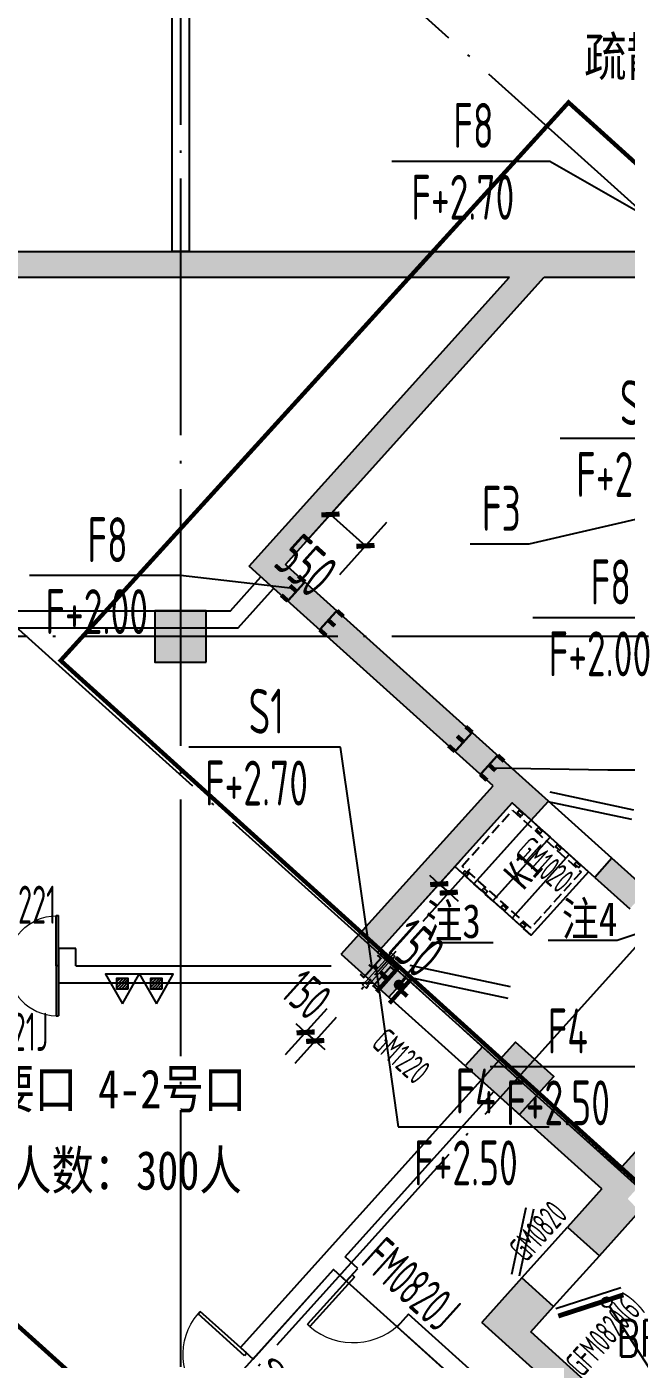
# Model space of a CAD drawing. Extents: x -473190 to 2138458, y -81875 to 2633646.
# Drawn here: x 1071558 to 1078568, y 45490 to 61070 of the extents above; entities that cross this region are included whole.
import ezdxf

# ---------------------------------------------------------------- set-up
doc = ezdxf.new("R2010")
doc.units = 0
doc.header["$LTSCALE"] = 1000
for name, pattern in [('__DASH', [0.35, 0.25, -0.1]), ('CENTER2', [1.125, 0.75, -0.125, 0.125, -0.125]), ('CONTINOUS', [0]), ('DASH', [0.35, 0.25, -0.1]), ('DOTE', [2.42, 2, -0.2, 0.02, -0.2])]:
    doc.linetypes.add(name, pattern=pattern)
for name, color, linetype in [('A-COLUMN', 2, 'Continuous'), ('A-PUB_HATCH', 8, 'Continuous'), ('A-WALL', 2, 'Continuous'), ('AXIS', 3, 'Continuous'), ('CASING', 1, 'Continuous'), ('CASING-TEXT', 1, 'CONTINOUS'), ('DIM_IDEN', 3, 'Continuous'), ('DOOR_FIRE', 4, 'Continuous'), ('DOOR_FIRE_TEXT', 7, 'Continuous'), ('DOTE', 1, 'DOTE'), ('PUB_HATCH', 8, 'Continuous'), ('RF-JSK', 9, 'Continuous'), ('RF-KTK', 210, 'Continuous'), ('RF-M', 4, 'Continuous'), ('RF-MBH', 11, 'Continuous'), ('RF-QT', 30, 'Continuous'), ('TEL_LEAD', 3, 'Continuous'), ('TEL_TEXT', 7, 'Continuous'), ('TH_TEXT', 7, 'Continuous'), ('W-EQUIP_灭火器', 7, 'Continuous'), ('人防电气套管', 6, 'Continuous'), ('人防通风设备', 240, 'Continuous'), ('图层1', 7, 'Continuous'), ('水套管', 1, 'Continuous'), ('索引线', 252, 'Continuous'), ('设备轴线', 8, 'Continuous')]:
    doc.layers.add(name, color=color, linetype=linetype)
for name, color, linetype, lineweight in [('HOLE', 52, 'Continuous', 15), ('人防风管', 20, 'Continuous', 13), ('预留穿墙', 1, 'CONTINOUS', 13)]:
    doc.layers.add(name, color=color, linetype=linetype, lineweight=lineweight)
doc.styles.add('_TCH_DIM_T3', font='tssdeng.shx', dxfattribs={"width": 0.564706, "bigfont": '@@@tssdchn.shx'})
doc.styles.add('_TCH_SPACE', font='SIMPLEX', dxfattribs={"height": 5, "bigfont": 'GBCBIG'})
doc.styles.add('_TCH_WINDOW', font='tssdeng.shx', dxfattribs={"width": 0.8, "height": 3.5, "bigfont": 'tssdchn.shx'})
doc.styles.add('TYDG_01', font='', dxfattribs={"width": 0.8})
doc.styles.add('TYDG_02', font='TSSDENG', dxfattribs={"width": 0.8, "bigfont": 'TSSDCHN'})
doc.styles.add('宋体', font='', dxfattribs={"width": 0.8})
doc.styles.get('TYDG_01').set_extended_font_data('SimSun')
doc.styles.get('宋体').set_extended_font_data('SimSun')
doc.dimstyles.new('_TCH_ARCH&&150', dxfattribs={"dimtxt": 525, "dimasz": 150, "dimexe": 375, "dimexo": 450, "dimgap": 150, "dimtad": 1, "dimdec": 0, "dimzin": 0, "dimdsep": 46, "dimtxsty": '_TCH_DIM_T3', "dimblk": 'ARCHTICK', "dimcen": 0.09, "dimclrt": 7, "dimazin": 2, "dimtfac": 1, "dimtdec": 0, "dimtix": 1, "dimtmove": 2, "dimatfit": 3, "dimfxl": 0, "dimtolj": 1, "dimtzin": 0, "dimarcsym": 0})
doc.dimstyles.new('_TWT_ARCH&&150', dxfattribs={"dimtxt": 446.25, "dimasz": 150, "dimexe": 375, "dimexo": 450, "dimgap": 189.375, "dimtad": 1, "dimdec": 0, "dimzin": 0, "dimdsep": 46, "dimtxsty": '_TCH_DIM_T3', "dimblk": 'ARCHTICK', "dimcen": 0.09, "dimclrt": 7, "dimazin": 2, "dimtfac": 1, "dimtdec": 0, "dimtix": 1, "dimtmove": 2, "dimatfit": 3, "dimfxl": 0, "dimtolj": 1, "dimtzin": 0, "dimarcsym": 0})

# ---------------------------------------------------------------- blocks, each defined once
blk = doc.blocks.new('A$C031B73C8')
at = {"layer": 'HOLE', "linetype": 'DASH', "style": '_TCH_SPACE', "width": 0.705882}
blk.add_text('BF', height=425, dxfattribs=at).set_placement((154750.2, -114119.9))
blk = doc.blocks.new('$TwtSys$00000546')
h = blk.add_hatch()
h.set_pattern_fill('ANSI31', color=256, scale=200, style=0)
h.set_pattern_definition([(45, (-38543.802, -6670.83), (-17.67767, 17.67767), [])])
h.paths.add_polyline_path([(-65, 174), (65, 174), (65, 44), (-65, 44)])
for points in [[(0, 344), (-198, 0), (198, 0)], [(-65, 174), (65, 174), (65, 44), (-65, 44)]]:
    blk.add_lwpolyline(points, close=True)
blk = doc.blocks.new('RFJSK1')
at = {"layer": 'RF-JSK'}
for p, q in [((220418, 104411), (220418, 104351)), ((221398, 104411), (221398, 104351)), ((220418, 104111), (220418, 104051)), ((221398, 104111), (221398, 104051)), ((220418, 103811), (220418, 103751)), ((221398, 103811), (221398, 103751)), ((220418, 103511), (220418, 103451)), ((221398, 103511), (221398, 103451))]:
    blk.add_line(p, q, dxfattribs=at)
for points in [[(220408, 104531), (221408, 104531), (221408, 103331), (220408, 103331), (220408, 104531)], [(220408, 104411), (220408, 104531), (221408, 104531), (221408, 104411)], [(220408, 104411), (220448, 104411), (220448, 104351), (220408, 104351)], [(221408, 104411), (221368, 104411), (221368, 104351), (221408, 104351)], [(221408, 104351), (221408, 104231), (220408, 104231), (220408, 104351)], [(220408, 104111), (220408, 104231), (221408, 104231), (221408, 104111)], [(220408, 104111), (220448, 104111), (220448, 104051), (220408, 104051)], [(221408, 104111), (221368, 104111), (221368, 104051), (221408, 104051)], [(221408, 104051), (221408, 103931), (220408, 103931), (220408, 104051)], [(220408, 103811), (220408, 103931), (221408, 103931), (221408, 103811)], [(220408, 103811), (220448, 103811), (220448, 103751), (220408, 103751)], [(221408, 103811), (221368, 103811), (221368, 103751), (221408, 103751)], [(221408, 103751), (221408, 103631), (220408, 103631), (220408, 103751)], [(220408, 103511), (220408, 103631), (221408, 103631), (221408, 103511)], [(220408, 103511), (220448, 103511), (220448, 103451), (220408, 103451)], [(221408, 103451), (221408, 103331), (220408, 103331), (220408, 103451)], [(221408, 103511), (221368, 103511), (221368, 103451), (221408, 103451)]]:
    blk.add_lwpolyline(points, dxfattribs=at)
at = {"layer": 'RF-JSK', "linetype": '__DASH', "ltscale": 0.5}
blk.add_lwpolyline([(220468, 104471), (221348, 104471), (221348, 103391), (220468, 103391)], close=True, dxfattribs=at)
at = {"layer": 'RF-JSK', "color": 110, "style": 'TYDG_01', "width": 0.8}
blk.add_text('K1', height=339.9, dxfattribs=at).set_placement((220727, 103744))
blk = doc.blocks.new('$DorLib2D$00000180')
at = {"color": 0}
for p, q in [((-0.557, 0.242), (0.309, 0.742)), ((-0.5, 0.143), (0.366, 0.643))]:
    blk.add_line(p, q, dxfattribs=at)
blk = doc.blocks.new('$DorLib2D$00000002')
for p, q in [((-0.5, 0), (-0.5, 0.4875)), ((-0.475, 0.4875), (-0.5, 0.4875)), ((-0.475, 0), (-0.475, 0.4875)), ((0.475, 0), (0.475, 0.4875)), ((0.475, 0.4875), (0.5, 0.4875)), ((0.5, 0), (0.5, 0.4875)), ((-0.5, 0), (-0.475, 0)), ((0.5, 0), (0.475, 0))]:
    blk.add_line(p, q)
at = {"lineweight": 13}
for centre, start, end in [((-0.4875, 0), 0, 88.53072), ((0.4875, 0), 91.46928, 180)]:
    blk.add_arc(centre, 0.4875, start, end, dxfattribs=at)
blk = doc.blocks.new('$DorLib2D$00000001')
for p, q in [((0.45, 0.975), (0.5, 0.975)), ((0.45, 0), (0.45, 0.975)), ((0.5, 0), (0.5, 0.975)), ((0.5, 0), (0.45, 0))]:
    blk.add_line(p, q)
at = {"lineweight": 13}
blk.add_arc((0.475, 0), 0.975, 91.4693, 180, dxfattribs=at)
blk = doc.blocks.new('$DorLib2D$00000196')
at = {"color": 0}
for p, q in [((-0.5, 0.357), (0.366, 0.857)), ((-0.5, -0.357), (0.366, -0.857)), ((-0.557, -0.456), (0.309, -0.956))]:
    blk.add_line(p, q, dxfattribs=at)
at = {"color": 0, "const_width": 0.0714}
blk.add_lwpolyline([(-0.557, 0.456), (0.309, 0.956)], dxfattribs=at)
blk = doc.blocks.new('afasgasg')
at = {"layer": 'A-PUB_HATCH'}
for points in [[(486523.2, -757260.2), (486223.2, -757560.2), (493094.1, -757560.2), (493341, -757460.2), (493431, -757260.2)], [(493341, -757460.2), (493497.8, -757560.2), (495038.6, -757560.2), (495153.7, -757260.2), (493431, -757260.2)]]:
    blk.add_hatch(color=256, dxfattribs=at).paths.add_polyline_path(points)
at = {"layer": 'PUB_HATCH'}
for points in [[(490050.3, -760940.7), (490474, -760918.5), (493497.8, -757560.2), (493341, -757460.2), (493094.1, -757560.2)], [(490299.8, -761165.4), (490500.6, -760942.5), (490474, -760918.5), (490050.3, -760940.7)], [(493116.4, -763566.9), (493324.5, -763485.2), (490500.6, -760942.5), (490299.8, -761165.4), (492900.8, -763507.4)], [(491127.6, -765476.7), (491551.3, -765454.5), (493123.8, -763708.1), (493116.4, -763566.9), (492900.8, -763507.4)], [(493123.8, -763708.1), (493346.7, -763908.8), (493547.5, -763685.9), (493324.5, -763485.2), (493116.4, -763566.9)], [(494587.9, -764622.7), (494290.6, -764355), (494089.9, -764578), (494498.6, -764946), (494632.4, -764797.4)], [(491127.6, -765476.7), (491685, -765978.5), (491885.7, -765755.6), (491551.3, -765454.5)], [(494406.8, -768261.1), (494464.4, -768346.6), (496371.4, -766228.6), (495947.7, -766250.8), (494375.3, -767997.2)], [(493074.8, -766826.2), (492777.5, -766558.6), (492576.8, -766781.5), (492874, -767049.2)], [(494406.8, -768261.1), (494375.3, -767997.2), (493074.8, -766826.2), (492874, -767049.2), (494174.5, -768220.1)], [(494174.5, -768220.1), (493773, -768666), (494144.6, -769000.6), (494613, -768480.4), (494406.8, -768261.1)], [(493341.7, -769892.4), (493609.3, -769595.1), (493237.7, -769260.5), (492769.4, -769780.7)], [(495088, -771689), (495125.2, -771498.3), (493341.7, -769892.4), (492769.4, -769780.7), (494924.5, -771721.2)]]:
    blk.add_hatch(color=256, dxfattribs=at).paths.add_polyline_path(points)
at = {"color": 2}
blk.add_lwpolyline([(488762.6, -771690.1), (491037.6, -769163.4), (494456.1, -772241.4), (492181, -774768.1), (488762.6, -771690.1)], dxfattribs=at)
at = {"layer": 'A-WALL'}
for p, q in [((489348.2, -752460.2), (489348.2, -757260.2)), ((489148.2, -752860.2), (489148.2, -757260.2)), ((489348.2, -757260.2), (489148.2, -757260.2)), ((489832.5, -761460.2), (490188.3, -761065)), ((489921.6, -761660.2), (490337, -761198.9)), ((486423.2, -761460.2), (489832.5, -761460.2)), ((486423.2, -761660.2), (489921.6, -761660.2)), ((488023.2, -765410.2), (487823.2, -765410.2)), ((487823.2, -765410.2), (487823.2, -765810.2)), ((488023.2, -765610.2), (488023.2, -765410.2)), ((488023.2, -765610.2), (491007.4, -765610.2)), ((487823.2, -765810.2), (488023.2, -765810.2)), ((488023.2, -765810.2), (491498.1, -765810.2)), ((490955.9, -768955.3), (492762.5, -766948.8)), ((491171.4, -769014.8), (492911.2, -767082.6)), ((490955.9, -768955.3), (489948, -770074.6)), ((491320.1, -769148.6), (491171.4, -769014.8)), ((490096.7, -770208.4), (491037.6, -769163.4)), ((491037.6, -769163.4), (491186.2, -769297.2)), ((491186.2, -769297.2), (491320.1, -769148.6)), ((491914.6, -769683.9), (491780.8, -769832.5)), ((494589.9, -772092.8), (491914.6, -769683.9)), ((491780.8, -769832.5), (494456.1, -772241.4)), ((489948, -770074.6), (490096.7, -770208.4))]:
    blk.add_line(p, q, dxfattribs=at)
at = {"layer": 'RF-M'}
for p, q in [((494290.6, -764355), (493547.5, -763685.9)), ((494089.9, -764578), (493346.7, -763908.8)), ((492777.5, -766558.6), (491885.7, -765755.6)), ((492576.8, -766781.5), (491685, -765978.5)), ((493237.7, -769260.5, 150), (493773, -768666, 150)), ((493609.3, -769595.1, 150), (494144.6, -769000.6, 150))]:
    blk.add_line(p, q, dxfattribs=at)
at = {"layer": 'RF-QT'}
for p, q in [((486523.2, -757260.2), (493431, -757260.2)), ((493431, -757260.2), (495153.7, -757260.2)), ((486223.2, -757560.2), (493094.1, -757560.2)), ((490050.3, -760940.7), (493094.1, -757560.2)), ((490474, -760918.5), (493497.8, -757560.2)), ((493497.8, -757560.2), (495038.6, -757560.2)), ((490500.6, -760942.5), (490474, -760918.5)), ((490299.8, -761165.4), (490050.3, -760940.7)), ((493324.5, -763485.2), (490500.6, -760942.5)), ((492900.8, -763507.4), (490299.8, -761165.4)), ((491127.6, -765476.7), (492900.8, -763507.4)), ((493547.5, -763685.9), (493324.5, -763485.2)), ((491551.3, -765454.5), (493123.8, -763708.1)), ((493123.8, -763708.1), (493346.7, -763908.8)), ((493346.7, -763908.8), (493547.5, -763685.9)), ((494290.6, -764355), (494089.9, -764578)), ((494587.9, -764622.7), (494290.6, -764355)), ((494089.9, -764578), (494498.6, -764946)), ((491127.6, -765476.7), (491685, -765978.5)), ((491885.7, -765755.6), (491551.3, -765454.5)), ((491685, -765978.5), (491885.7, -765755.6)), ((494375.3, -767997.2), (495947.7, -766250.8)), ((492777.5, -766558.6), (492576.8, -766781.5)), ((493074.8, -766826.2), (492777.5, -766558.6)), ((492576.8, -766781.5), (492874, -767049.2)), ((494375.3, -767997.2), (493074.8, -766826.2)), ((494174.5, -768220.1), (492874, -767049.2)), ((494174.5, -768220.1), (493773, -768666)), ((494144.6, -769000.6), (494613, -768480.4)), ((493773, -768666), (494144.6, -769000.6)), ((493237.7, -769260.5), (492769.4, -769780.7)), ((493609.3, -769595.1), (493237.7, -769260.5)), ((493341.7, -769892.4), (493609.3, -769595.1)), ((494924.5, -771721.2), (492769.4, -769780.7)), ((495125.2, -771498.3), (493341.7, -769892.4))]:
    blk.add_line(p, q, dxfattribs=at)
at = {"layer": 'DOOR_FIRE'}
ref = blk.add_blockref('$DorLib2D$00000002', (487223.2, -765610.2), dxfattribs=dict(at, xscale=-1200, yscale=1200, zscale=100))
ref.add_attrib('A', 'GYM1221', (486573.8, -765120.7), dxfattribs={"layer": 'DOOR_FIRE_TEXT', "height": 446.25, "style": '_TCH_WINDOW', "width": 0.564706})
ref = blk.add_blockref('$DorLib2D$00000002', (487223.2, -765610.2), dxfattribs=dict(at, xscale=-1200, yscale=-1200, zscale=400))
ref.add_attrib('A', 'FM1221J', (486583.5, -766606.1), dxfattribs={"layer": 'DOOR_FIRE_TEXT', "height": 446.25, "style": '_TCH_WINDOW', "width": 0.564706})
ref = blk.add_blockref('$DorLib2D$00000001', (491550.4, -769490.6), dxfattribs=dict(at, xscale=800, yscale=800, zscale=200, rotation=137.9999999999992))
ref.add_attrib('A', 'FM0820J', (491341.2, -769090), dxfattribs={"layer": 'DOOR_FIRE_TEXT', "height": 446.25, "rotation": 318, "style": '_TCH_WINDOW', "width": 0.564706})
ref = blk.add_blockref('$DorLib2D$00000002', (489520.5, -770698.9), dxfattribs=dict(at, xscale=-1500, yscale=1500, zscale=200, rotation=47.99999999999802))
ref.add_attrib('A', 'FHGMJ1522', (489604.4, -771633.9), dxfattribs={"layer": 'DOOR_FIRE_TEXT', "height": 446.25, "rotation": 48, "style": '_TCH_WINDOW', "width": 0.564706})
at = {"layer": 'RF-JSK', "linetype": 'ByBlock', "rotation": 48.00000000007903}
blk.add_blockref('RFJSK1', (422654.2, -998191.1), dxfattribs=at)
at = {"layer": 'RF-M'}
ref = blk.add_blockref('$DorLib2D$00000180', (493818.7, -764131.9), dxfattribs=dict(at, xscale=-1000, yscale=-1000, zscale=300, rotation=138))
ref.add_attrib('A', 'GM1020', (493145.8, -764304.7), dxfattribs={"layer": 'RF-MBH', "height": 297.5, "rotation": 318, "style": '_TCH_WINDOW', "width": 0.564706})
ref = blk.add_blockref('$DorLib2D$00000180', (492231.2, -766268.6), dxfattribs=dict(at, xscale=-1200, yscale=-1200, zscale=300, rotation=138.0000000000013))
ref.add_attrib('A', 'GM1220', (491466.9, -766542.9), dxfattribs={"layer": 'RF-MBH', "height": 297.5, "rotation": 318, "style": '_TCH_WINDOW', "width": 0.564706})
ref = blk.add_blockref('$DorLib2D$00000196', (493691.2, -769130.6), dxfattribs=dict(at, xscale=800, yscale=-800, zscale=500, rotation=48.00000000001483))
ref.add_attrib('A', 'GFM0820(6)', (493948.1, -770430.8), dxfattribs={"layer": 'RF-MBH', "height": 297.5, "rotation": 48, "style": '_TCH_WINDOW', "width": 0.564706})
at = {"layer": 'RF-M', "color": 11, "style": '_TCH_WINDOW', "width": 0.564706}
blk.add_text('GM0820', height=297.5, rotation=48, dxfattribs=at).set_placement((493290.3, -769088.2))
blk = doc.blocks.new('TG11')
at = {"layer": '人防电气套管', "const_width": 50}
for points in [[(150, 200), (150, 100)], [(350, 100), (-50, 100)], [(350, -100), (-50, -100)], [(150, -100), (150, -200)]]:
    blk.add_lwpolyline(points, dxfattribs=at)
at = {"layer": '人防电气套管'}
blk.add_circle((150, 0), 0.00936, dxfattribs=at)
blk = doc.blocks.new('A$C1A97502D')
at = {"layer": 'TEL_LEAD'}
for p, q in [((-42484, -114384), (-42995, -114554)), ((-45548, -115074), (-45158, -114579)), ((-45158, -114579), (-44446, -114579)), ((-42995, -114554), (-43801, -114554))]:
    blk.add_line(p, q, dxfattribs=at)
at = {"layer": 'TEL_LEAD', "const_width": 60}
blk.add_lwpolyline([(-45566, -115097, 1), (-45529, -115050, 1)], format="xyb", close=True, dxfattribs=at)
at = {"layer": '人防电气套管', "rotation": 228.3220555735492}
blk.add_blockref('TG11', (-45500, -114961), dxfattribs=at)
at = {"layer": 'TEL_TEXT', "style": '宋体', "width": 0.8}
for s, p in [('注3', (-45238, -114526)), ('注4', (-43644, -114501))]:
    blk.add_text(s, height=396.5, dxfattribs=at).set_placement(p)
blk = doc.blocks.new('_ArchTick')
at = {"color": 0, "linetype": 'ByBlock', "const_width": 0.4}
blk.add_lwpolyline([(-0.5, -0.5), (0.5, 0.5)], dxfattribs=at)
blk = doc.blocks.new('*D5866')
at = {"layer": 'Defpoints', "color": 0, "transparency": 16777216}
for p in [(-44926, -110428), (-45573, -110923), (-45461, -111023)]:
    blk.add_point(p, dxfattribs=at)
at = {"layer": '水套管', "color": 0, "lineweight": -2, "transparency": 16777216}
for p, q in [((-45272, -110588), (-44787, -110049)), ((-45160, -110688), (-44675, -110150)), ((-45038, -110328), (-45149, -110228)), ((-45038, -110328), (-44926, -110428)), ((-44926, -110428), (-44815, -110529))]:
    blk.add_line(p, q, dxfattribs=at)
at = {"layer": '水套管', "color": 0, "lineweight": -2, "transparency": 16777216, "xscale": 150, "yscale": 150, "zscale": 150}
for p, rotation in [((-45038, -110328), 317.9998318435834), ((-44926, -110428), 137.9998318435834)]:
    blk.add_blockref('_ArchTick', p, dxfattribs=dict(at, rotation=rotation))
at = {"layer": '水套管', "color": 7, "transparency": 16777216, "insert": (-45025, -109885), "char_height": 446.2, "attachment_point": 5, "rotation": 317.9998, "style": '_TCH_DIM_T3'}
blk.add_mtext('\\A1;150', dxfattribs=at)
blk = doc.blocks.new('$VALVE$00000549')
at = {"const_width": 30}
for points in [[(-290, -176), (-290, 176)], [(40, 101), (-210, 101), (-210, 176)], [(40, 101), (40, 176)], [(40, 101), (290, 101), (290, 176)], [(-210, -174), (-210, -99), (40, -99)], [(40, -174), (40, -99)], [(290, -174), (290, -99), (40, -99)]]:
    blk.add_lwpolyline(points, dxfattribs=at)
blk = doc.blocks.new('A$C288438C9')
at = {"layer": '人防通风设备', "const_width": 50}
for points in [[(50, 300), (0, 300)], [(100, 300), (150, 300)]]:
    blk.add_lwpolyline(points, dxfattribs=at)
at = {"layer": '人防风管'}
for p, q in [((50, 50), (50, 550)), ((100, 50), (100, 550))]:
    blk.add_line(p, q, dxfattribs=at)
for points in [[(40, 515), (110, 515), (110, 550), (40, 550)], [(40, 50), (110, 50), (110, 85), (40, 85)]]:
    blk.add_lwpolyline(points, close=True, dxfattribs=at)
at = {"layer": '设备轴线', "linetype": 'CENTER2', "ltscale": 0.5}
blk.add_line((75, 0), (75, 600), dxfattribs=at)
blk = doc.blocks.new('*D5885')
at = {"layer": 'CASING-TEXT', "color": 0, "lineweight": -2, "transparency": 16777216}
for p, q in [((-45049, -104608), (-44498, -103996)), ((-44749, -104275), (-44340, -104642)), ((-44640, -104976), (-44089, -104364))]:
    blk.add_line(p, q, dxfattribs=at)
at = {"layer": 'Defpoints', "color": 0, "transparency": 16777216}
for p in [(-44340, -104642), (-45350, -104942), (-44941, -105310)]:
    blk.add_point(p, dxfattribs=at)
at = {"layer": 'CASING-TEXT', "color": 0, "lineweight": -2, "transparency": 16777216, "xscale": 150, "yscale": 150, "zscale": 150}
for p, rotation in [((-44749, -104275), 138.0000000011216), ((-44340, -104642), 318.0000000011216)]:
    blk.add_blockref('_ArchTick', p, dxfattribs=dict(at, rotation=rotation))
at = {"layer": 'CASING-TEXT', "color": 7, "transparency": 16777216, "insert": (-45032, -104873), "char_height": 525, "attachment_point": 5, "rotation": 318, "style": '_TCH_DIM_T3'}
blk.add_mtext('\\A1;550', dxfattribs=at)
blk = doc.blocks.new('*D5896')
at = {"layer": 'CASING-TEXT', "color": 0, "lineweight": -2, "transparency": 16777216}
for p, q in [((-43779, -108930), (-43227, -108317)), ((-43667, -109030), (-43115, -108417)), ((-43478, -108596), (-43589, -108495)), ((-43478, -108596), (-43366, -108696)), ((-43366, -108696), (-43255, -108796))]:
    blk.add_line(p, q, dxfattribs=at)
at = {"layer": 'Defpoints', "color": 0, "transparency": 16777216}
for p in [(-43366, -108696), (-44080, -109264), (-43969, -109365)]:
    blk.add_point(p, dxfattribs=at)
at = {"layer": 'CASING-TEXT', "color": 0, "lineweight": -2, "transparency": 16777216, "xscale": 150, "yscale": 150, "zscale": 150}
for p, rotation in [((-43478, -108596), 318.0000000000728), ((-43366, -108696), 138.0000000000727)]:
    blk.add_blockref('_ArchTick', p, dxfattribs=dict(at, rotation=rotation))
at = {"layer": 'CASING-TEXT', "color": 7, "transparency": 16777216, "insert": (-43753, -109341), "char_height": 525, "attachment_point": 5, "rotation": 318, "style": '_TCH_DIM_T3'}
blk.add_mtext('\\A1;150', dxfattribs=at)
blk = doc.blocks.new('*D1823')
at = {"layer": 'AXIS', "color": 0, "lineweight": -2, "transparency": 16777216}
for p, q in [((1105425, 49351), (1109048, 46089)), ((1019273, -53056), (1108769, 46340)), ((1015929, -50045), (1019551, -53307))]:
    blk.add_line(p, q, dxfattribs=at)
at = {"layer": 'Defpoints', "color": 0, "transparency": 16777216}
for p in [(1105090, 49652), (1108769, 46340), (1015594, -49743)]:
    blk.add_point(p, dxfattribs=at)
at = {"layer": 'AXIS', "color": 0, "lineweight": -2, "transparency": 16777216, "xscale": 150, "yscale": 150, "zscale": 150}
for p, rotation in [((1108769, 46340), 47.99999999999579), ((1019273, -53056), 227.9999999999958)]:
    blk.add_blockref('_ArchTick', p, dxfattribs=dict(at, rotation=rotation))
at = {"layer": 'AXIS', "color": 7, "transparency": 16777216, "insert": (1063714, -3082), "char_height": 525, "attachment_point": 5, "rotation": 48, "style": '_TCH_DIM_T3'}
blk.add_mtext('\\A1;133750', dxfattribs=at)
blk = doc.blocks.new('_FZH')
blk.add_lwpolyline([(-0.5, -0.5), (0.5, -0.5), (0.5, 0.5), (-0.5, 0.5)], close=True)
at = {"layer": 'PUB_HATCH'}
blk.add_solid([(-0.5, -0.5), (0.5, -0.5), (-0.5, 0.5), (0.5, 0.5)], dxfattribs=at)
blk = doc.blocks.new('A$C26D95103')
at = {"layer": '水套管'}
for p, q in [((-40290.9, -103385.7), (-42063.6, -103385.7)), ((-44630.3, -106993.3), (-46403, -106993.3)), ((-44258.3, -109573.4), (-44630.3, -106993.3))]:
    blk.add_line(p, q, dxfattribs=at)
at = {"layer": '水套管', "xscale": -0.6, "yscale": 0.75, "zscale": 0.6, "rotation": 48.0000000007894}
blk.add_blockref('$VALVE$00000549', (-44185.8, -109606.1), dxfattribs=at)
at = {"layer": 'TH_TEXT', "style": 'TYDG_02', "width": 0.64}
for s, p in [('S1', (-41364.6, -103228.2)), ('F+2.70', (-41875.1, -104068.2)), ('S1', (-45704, -106835.8)), ('F+2.70', (-46214.5, -107675.8))]:
    blk.add_text(s, height=525, dxfattribs=at).set_placement(p)
at = {"layer": '水套管'}
dim = blk.add_linear_dim(base=(-44926.2, -110428.4), p1=(-45572.9, -110922.5), p2=(-45461.5, -111022.9), angle=317.99983, dimstyle='_TWT_ARCH&&150', dxfattribs=at)
dim.commit()
dim.dimension.update_dxf_attribs({"geometry": '*D5866', "text_midpoint": (-45025.1, -109885.2), "dimtype": 161})
blk = doc.blocks.new('A$C77B03727')
at = {"layer": 'CASING'}
for p, q in [((-42183.5, -100147.3), (-44030.8, -100147.3)), ((-38775.4, -102102.8), (-42183.5, -100147.3))]:
    blk.add_line(p, q, dxfattribs=at)
at = {"layer": 'CASING-TEXT'}
for p, q in [((-38893.2, -103802.9), (-42428.7, -104624)), ((-38893.2, -103802.9), (-42428.7, -104624)), ((-42428.7, -104624), (-43116.2, -104624)), ((-46500, -104990.2), (-48266.6, -104990.2)), ((-45185.3, -105140.2), (-46500, -104990.2)), ((-45185.3, -105140.2), (-46500, -104990.2)), ((-40618.6, -105484.4), (-42385.3, -105484.4)), ((-42857.7, -107236), (-41507.4, -107259.3)), ((-42857.7, -107236), (-41507.4, -107259.3)), ((-41507.4, -107259.3), (-39740.8, -107259.3)), ((-44222.3, -109534.6), (-43958.5, -111435.2)), ((-44222.3, -109534.6), (-43958.5, -111435.2)), ((-41114.7, -110733.4), (-42881.4, -110733.4)), ((-43958.5, -111435.2), (-42191.8, -111435.2))]:
    blk.add_line(p, q, dxfattribs=at)
at = {"layer": '预留穿墙'}
for points, const_width in [([(-45047, -105062.9), (-45122.9, -104994.6)], 50), ([(-45047, -105062.9), (-45247.7, -105285.8)], 25), ([(-45147.3, -105174.4), (-45223.2, -105106)], 50), ([(-45247.7, -105285.8), (-45323.6, -105217.5)], 50), ([(-44673.8, -105398.9), (-44874.6, -105621.8)], 25), ([(-44673.8, -105398.9), (-44597.9, -105467.2)], 50), ([(-44874.6, -105621.8), (-44798.7, -105690.2)], 50), ([(-44774.2, -105510.4), (-44698.3, -105578.7)], 50), ([(-43092.5, -106822.7), (-43293.2, -107045.6)], 25), ([(-43192.9, -106934.2), (-43268.8, -106865.8)], 50), ([(-43092.5, -106822.7), (-43168.4, -106754.4)], 50), ([(-43293.2, -107045.6), (-43369.1, -106977.3)], 50), ([(-42795.2, -107090.4), (-42996, -107313.3)], 25), ([(-42895.6, -107201.8), (-42819.7, -107270.2)], 50), ([(-42795.2, -107090.4), (-42719.3, -107158.7)], 50), ([(-42996, -107313.3), (-42920.1, -107381.6)], 50)]:
    blk.add_lwpolyline(points, dxfattribs=dict(at, const_width=const_width))
at = {"layer": '预留穿墙', "lineweight": -3, "rotation": 138.0000000000725}
blk.add_blockref('A$C288438C9', (-43929.2, -109433.3), dxfattribs=at)
at = {"layer": 'TH_TEXT', "style": 'TYDG_02', "width": 0.64}
for s, p in [('F8', (-43313.9, -99989.8)), ('F+2.70', (-43805, -100829.8)), ('F3', (-42979.2, -104466.5)), ('F8', (-47590.1, -104832.7)), ('F8', (-41708.7, -105326.9)), ('F+2.00', (-48081.2, -105672.7)), ('F+2.00', (-42199.8, -106166.9)), ('F4', (-42211.3, -110575.9)), ('F4', (-43288.4, -111277.7)), ('F+2.50', (-42695.9, -111415.9)), ('F+2.50', (-43773, -112117.7))]:
    blk.add_text(s, height=525, dxfattribs=at).set_placement(p)
at = {"layer": 'CASING-TEXT'}
for base, p1, p2, picture, middle in [((-44340.1, -104642.5), (-45349.9, -104942.3), (-44941.3, -105310.2), '*D5885', (-45031.8, -104872.6)), ((-43366.3, -108696), (-44080, -109264.5), (-43968.5, -109364.8), '*D5896', (-43752.6, -109340.6))]:
    dim = blk.add_linear_dim(base=base, p1=p1, p2=p2, angle=318, dimstyle='_TCH_ARCH&&150', dxfattribs=at)
    dim.commit()
    dim.dimension.update_dxf_attribs({"geometry": picture, "text_midpoint": middle, "dimtype": 161})

msp = doc.modelspace()

# ---------------------------------------------------------------- linework, layer by layer
at = {"layer": 'DOTE', "color": 16, "linetype": 'DOTE', "ltscale": 1.5}
msp.add_line((1073356.7, 171823.5), (1073356.7, -58315.4), dxfattribs=at)
at = {"layer": 'DOTE', "color": 127, "linetype": 'DOTE', "ltscale": 1.5}
for p, q in [((994333.1, -43362.2), (1127072.2, 104059.5)), ((1074258.1, 62948.1), (1097897.2, 41663.3)), ((1068570.5, 56631.4), (1092209.6, 35346.6)), ((1158685.6, 53942.4), (1029856.7, 53942.4))]:
    msp.add_line(p, q, dxfattribs=at)
at = {"layer": '图层1', "color": 6, "linetype": 'DASH', "const_width": 50}
for points in [[(1077892.1, 60184.7), (1087332.9, 51642.3), (1081396.4, 45117.3), (1071955.6, 53659.8)], [(1071224.1, 46091.5), (1078078.1, 39920.2), (1071320.3, 32426.6), (1064466.3, 38597.9)]]:
    msp.add_lwpolyline(points, close=True, dxfattribs=at)

# ---------------------------------------------------------------- block references
for name, p in [('A$C1A97502D', (1121456.7, 164942.4)), ('A$C031B73C8', (923706.7, 159642.4))]:
    msp.add_blockref(name, p)
at = {"layer": 'W-EQUIP_灭火器', "rotation": 179.9999999999923}
for p in [(1072677.3, 49992.4), (1073074.1, 49992.4)]:
    msp.add_blockref('$TwtSys$00000546', p, dxfattribs=at)
at = {"layer": '索引线'}
msp.add_blockref('afasgasg', (584108.5, 815702.6), dxfattribs=at)

# ---------------------------------------------------------------- next in the draw order: block references
msp.add_blockref('A$C26D95103', (1119856.7, 159640.6))

# ---------------------------------------------------------------- next in the draw order: linework, layer by layer
at = {"layer": 'DIM_IDEN'}
msp.add_line((1078370.5, 46108.6), (1080680.5, 42509.9), dxfattribs=at)
msp.add_circle((1078339, 46157.6), 58.2, dxfattribs=at)

# ---------------------------------------------------------------- next in the draw order: block references
msp.add_blockref('A$C77B03727', (1119858.5, 159642.4))
at = {"layer": 'A-COLUMN'}
for p, xscale, yscale, zscale, rotation in [((1073356.7, 53942.4), 600, 600, 600, 90), ((1077294.8, 48776), 599.9999999999477, 599.9999999999477, 599.9999999999477, 48.00000000000649)]:
    msp.add_blockref('_FZH', p, dxfattribs=dict(at, xscale=xscale, yscale=yscale, zscale=zscale, rotation=rotation))

# ---------------------------------------------------------------- next in the draw order: texts
at = {"layer": 'RF-KTK', "color": 110, "linetype": 'DASH', "style": 'TYDG_01', "width": 0.8}
for s, p in [('疏散人数：300人', (1078076.1, 60494.3)), ('次要口 4-2号口 ', (1070664.4, 48425.9)), ('疏散人数：300人', (1070365.2, 47474.1))]:
    msp.add_text(s, height=453.16, dxfattribs=at).set_placement(p)

# ---------------------------------------------------------------- next in the draw order: dimensions: what is measured, and where the dimension line sits
at = {"layer": 'AXIS'}
dim = msp.add_aligned_dim(p1=(1015594.2, -49743.5), p2=(1105090.4, 49652.1), distance=-4950, dimstyle='_TCH_ARCH&&150', dxfattribs=at)
dim.commit()
dim.dimension.update_dxf_attribs({"geometry": '*D1823', "text_midpoint": (1063714.3, -3081.8)})

doc.saveas('drawing.dxf')
